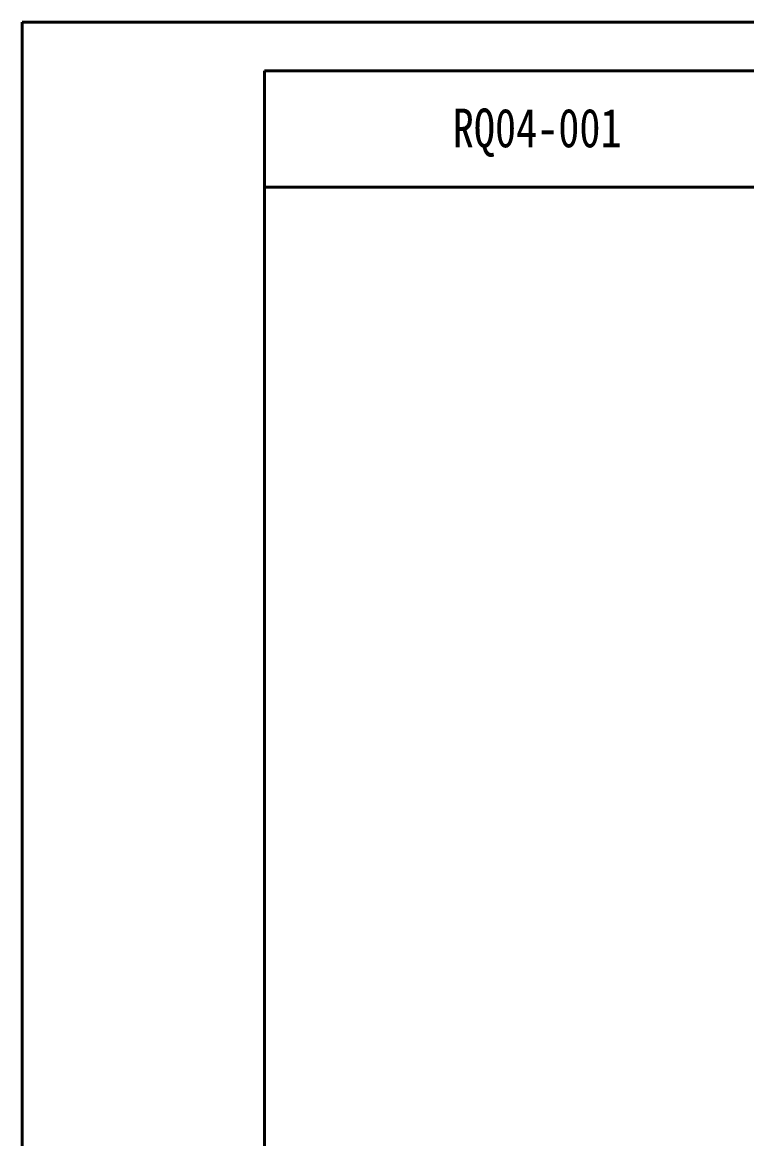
# Model space of a CAD drawing. Header units: millimetres. Extents: x 2687 to 4367, y 1046 to 2234.
# Drawn here: x 2686.6 to 2985.7, y 1772.9 to 2233.9 of the extents above; entities that cross this region are included whole.
import ezdxf

# ---------------------------------------------------------------- set-up
doc = ezdxf.new("R2010")
doc.units = ezdxf.units.MM
for name, color, linetype, lineweight in [('AM_BOR', 7, 'Continuous', 50), ('文字', 7, 'Continuous', 13), ('粗实线', 7, 'Continuous', 40)]:
    doc.layers.add(name, color=color, linetype=linetype, lineweight=lineweight)
doc.styles.add('STYLE1', font='txt.shx', dxfattribs={"width": 0.8, "height": 3, "bigfont": 'hzdx.shx'})

# ---------------------------------------------------------------- blocks, each defined once
blk = doc.blocks.new('rA3')
at = {"layer": '粗实线'}
for p, q in [((333.38, 421.26), (333.38, 124.26)), ((753.38, 421.26), (333.38, 421.26)), ((748.38, 416.26), (358.38, 416.26)), ((358.38, 416.26), (358.38, 129.26)), ((358.38, 404.26), (418.38, 404.26))]:
    blk.add_line(p, q, dxfattribs=at)
blk = doc.blocks.new('图框1')
at = {"layer": 'AM_BOR', "xscale": 3.999900284620312, "yscale": 3.999900284620312, "zscale": 3.999900284620312}
blk.add_blockref('rA3', (18911.85, 6131.11), dxfattribs=at)

msp = doc.modelspace()

# ---------------------------------------------------------------- block references
at = {"layer": '粗实线', "linetype": 'ByBlock'}
msp.add_blockref('图框1', (-17558.719, -5582.251), dxfattribs=at)

# ---------------------------------------------------------------- texts
at = {"layer": '文字', "insert": (2899.209, 2188.237), "char_height": 16, "width": 240, "attachment_point": 5, "style": 'STYLE1'}
msp.add_mtext('\\pt176;{\\fSimSun|b0|i0|c134|p2;RQ04-001}', dxfattribs=at)

doc.saveas('drawing.dxf')
